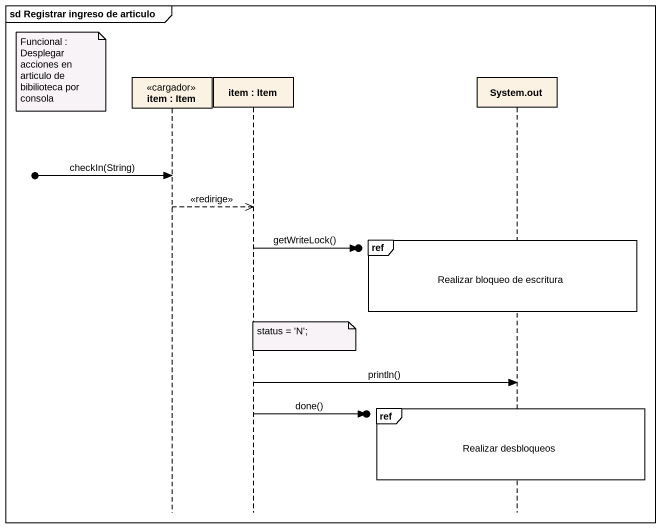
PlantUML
@startuml
mainframe sd Registrar ingreso de articulo
hide footbox
participant "item : Item" as item <<cargador>>
participant "item : Item" as item_2
participant "System.out" as System_out

note left of item : Funcional : Desplegar acciones en articulo de bibilioteca por consola
[o-> item : checkIn(String)
item -->> item_2 : <<redirige>>
ref over System_out : Realizar bloqueo de escritura
item_2 ->o] : getWriteLock()
note over item_2 : status = 'N';
item_2 -> System_out : println()
ref over System_out : Realizar desbloqueos
item_2 ->o] : done()
@enduml
